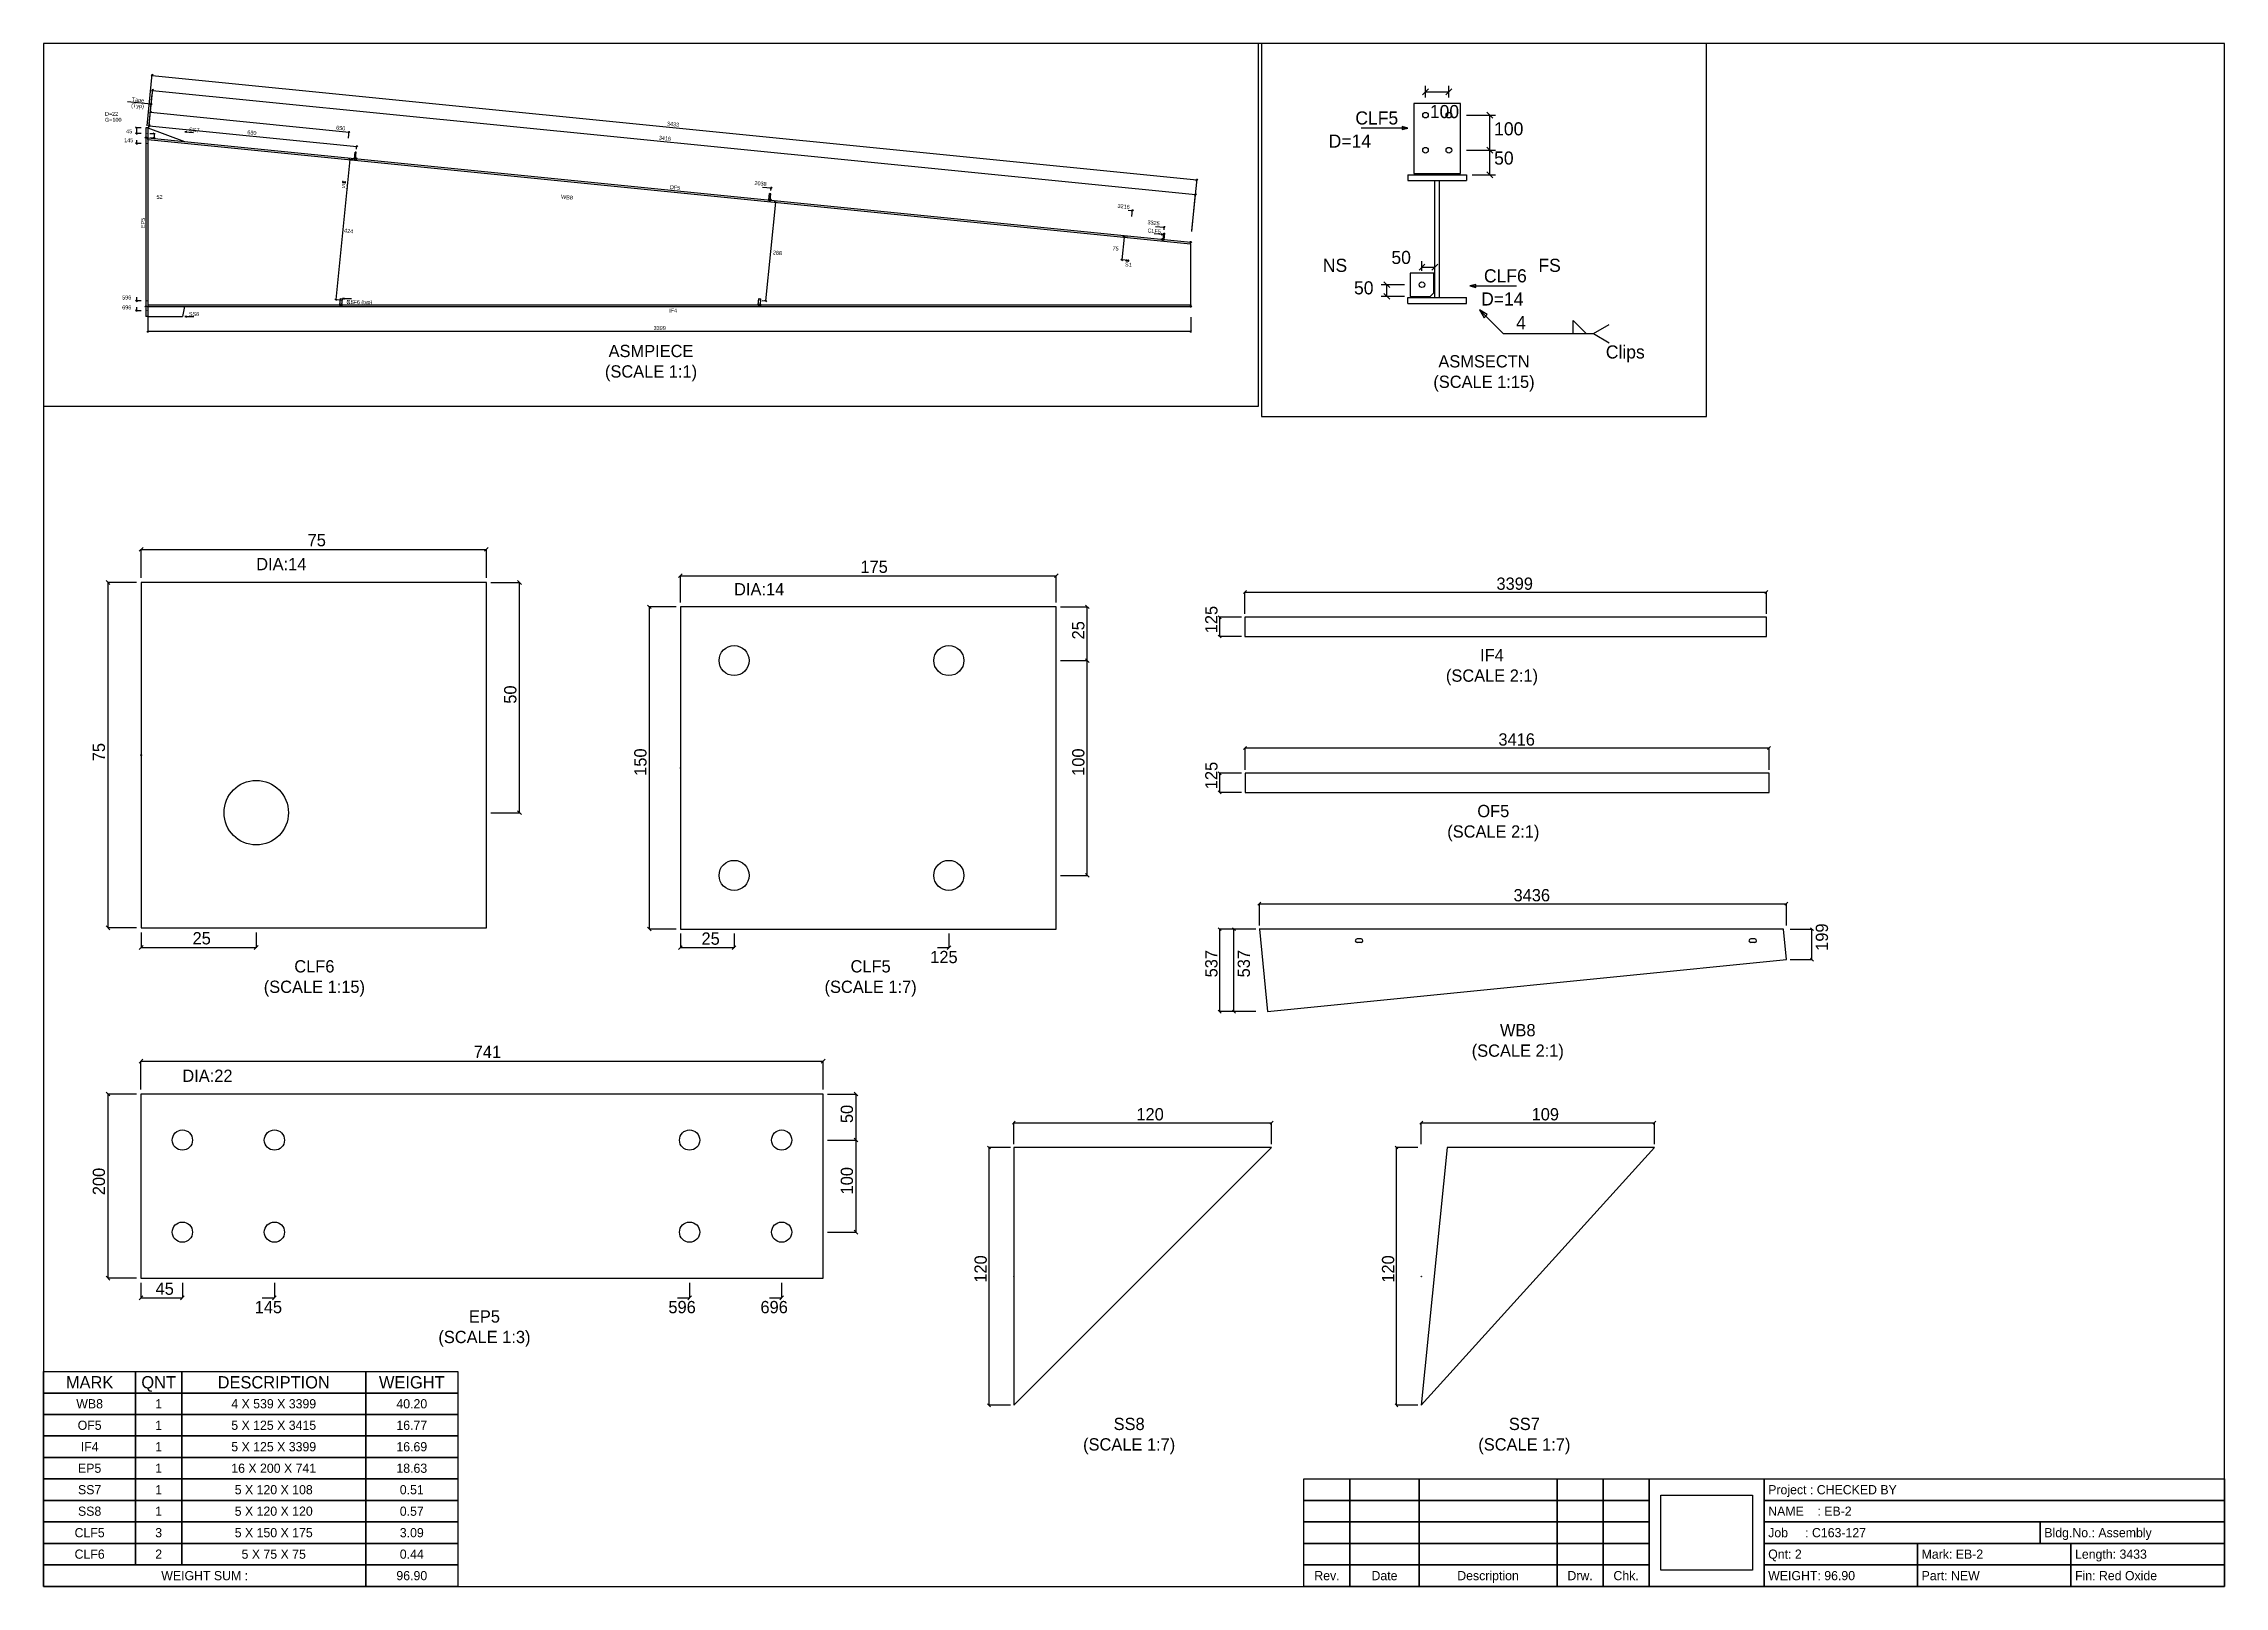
# Model space of a CAD drawing. Header units: metres. Extents: x 0 to 7108, y 0 to 5027.
import ezdxf
from ezdxf.enums import TextEntityAlignment as Align

# ---------------------------------------------------------------- set-up
doc = ezdxf.new("R2010")
doc.units = ezdxf.units.M
doc.linetypes.add('CONTIN', pattern=[0])
doc.linetypes.add('DASHED', pattern=[0])
for name, color, linetype in [('1', 7, 'CONTIN'), ('11', 7, 'CONTIN'), ('12', 2, 'CONTIN'), ('13', 2, 'CONTIN'), ('15', 6, 'CONTIN'), ('2', 7, 'CONTIN'), ('21', 7, 'CONTIN'), ('3', 1, 'CONTIN'), ('4', 1, 'CONTIN'), ('5', 7, 'CONTIN'), ('6', 4, 'CONTIN'), ('7', 3, 'DASHED'), ('9', 7, 'CONTIN')]:
    doc.layers.add(name, color=color, linetype=linetype)
doc.styles.add('SIMPLEX', font='txt')
picture_1 = doc.add_image_def('image1.png', size_in_pixel=(229, 276))

# ---------------------------------------------------------------- blocks, each defined once
blk = doc.blocks.new('PART_TABLE_BLOCK')
for points in [[(0, 700), (300, 700), (300, 630), (0, 630)], [(300, 700), (450, 700), (450, 630), (300, 630)], [(450, 700), (1050, 700), (1050, 630), (450, 630)], [(1050, 700), (1350, 700), (1350, 630), (1050, 630)], [(0, 630), (300, 630), (300, 560), (0, 560)], [(300, 630), (450, 630), (450, 560), (300, 560)], [(450, 630), (1050, 630), (1050, 560), (450, 560)], [(1050, 630), (1350, 630), (1350, 560), (1050, 560)], [(0, 560), (300, 560), (300, 490), (0, 490)], [(300, 560), (450, 560), (450, 490), (300, 490)], [(450, 560), (1050, 560), (1050, 490), (450, 490)], [(1050, 560), (1350, 560), (1350, 490), (1050, 490)], [(0, 490), (300, 490), (300, 420), (0, 420)], [(300, 490), (450, 490), (450, 420), (300, 420)], [(450, 490), (1050, 490), (1050, 420), (450, 420)], [(1050, 490), (1350, 490), (1350, 420), (1050, 420)], [(0, 420), (300, 420), (300, 350), (0, 350)], [(300, 420), (450, 420), (450, 350), (300, 350)], [(450, 420), (1050, 420), (1050, 350), (450, 350)], [(1050, 420), (1350, 420), (1350, 350), (1050, 350)], [(0, 350), (300, 350), (300, 280), (0, 280)], [(300, 350), (450, 350), (450, 280), (300, 280)], [(450, 350), (1050, 350), (1050, 280), (450, 280)], [(1050, 350), (1350, 350), (1350, 280), (1050, 280)], [(0, 280), (300, 280), (300, 210), (0, 210)], [(300, 280), (450, 280), (450, 210), (300, 210)], [(450, 280), (1050, 280), (1050, 210), (450, 210)], [(1050, 280), (1350, 280), (1350, 210), (1050, 210)], [(0, 210), (300, 210), (300, 140), (0, 140)], [(300, 210), (450, 210), (450, 140), (300, 140)], [(450, 210), (1050, 210), (1050, 140), (450, 140)], [(1050, 210), (1350, 210), (1350, 140), (1050, 140)], [(0, 140), (300, 140), (300, 70), (0, 70)], [(300, 140), (450, 140), (450, 70), (300, 70)], [(450, 140), (1050, 140), (1050, 70), (450, 70)], [(1050, 140), (1350, 140), (1350, 70), (1050, 70)], [(0, 70), (1050, 70), (1050, 0), (0, 0)], [(1050, 70), (1350, 70), (1350, 0), (1050, 0)]]:
    blk.add_lwpolyline(points, close=True)
for s, height, p in [('MARK', 40, (150, 665)), ('QNT', 40, (375, 665)), ('DESCRIPTION', 40, (750, 665)), ('WEIGHT', 40, (1200, 665)), ('WB8', 30, (150, 595)), ('1', 30, (375, 595)), ('4 X 539 X 3399', 30, (750, 595)), ('40.20', 30, (1200, 595)), ('OF5', 30, (150, 525)), ('1', 30, (375, 525)), ('5 X 125 X 3415', 30, (750, 525)), ('16.77', 30, (1200, 525)), ('IF4', 30, (150, 455)), ('1', 30, (375, 455)), ('5 X 125 X 3399', 30, (750, 455)), ('16.69', 30, (1200, 455)), ('EP5', 30, (150, 385)), ('1', 30, (375, 385)), ('16 X 200 X 741', 30, (750, 385)), ('18.63', 30, (1200, 385)), ('SS7', 30, (150, 315)), ('1', 30, (375, 315)), ('5 X 120 X 108', 30, (750, 315)), ('0.51', 30, (1200, 315)), ('SS8', 30, (150, 245)), ('1', 30, (375, 245)), ('5 X 120 X 120', 30, (750, 245)), ('0.57', 30, (1200, 245)), ('CLF5', 30, (150, 175)), ('3', 30, (375, 175)), ('5 X 150 X 175', 30, (750, 175)), ('3.09', 30, (1200, 175)), ('CLF6', 30, (150, 105)), ('2', 30, (375, 105)), ('5 X 75 X 75', 30, (750, 105)), ('0.44', 30, (1200, 105)), ('WEIGHT SUM :', 30, (525, 35)), ('96.90', 30, (1200, 35))]:
    blk.add_text(s, height=height).set_placement(p, align=Align.MIDDLE_CENTER)
blk = doc.blocks.new('Title_Block')
for points in [[(-3000, 350), (-2850, 350), (-2850, 280), (-3000, 280)], [(-2850, 350), (-2625, 350), (-2625, 280), (-2850, 280)], [(-2625, 350), (-2175, 350), (-2175, 280), (-2625, 280)], [(-2175, 350), (-2025, 350), (-2025, 280), (-2175, 280)], [(-2025, 350), (-1875, 350), (-1875, 280), (-2025, 280)], [(-1875, 350), (-1500, 350), (-1500, 0), (-1875, 0)], [(-1500, 350), (0, 350), (0, 280), (-1500, 280)], [(-3000, 280), (-2850, 280), (-2850, 210), (-3000, 210)], [(-2850, 280), (-2625, 280), (-2625, 210), (-2850, 210)], [(-2625, 280), (-2175, 280), (-2175, 210), (-2625, 210)], [(-2175, 280), (-2025, 280), (-2025, 210), (-2175, 210)], [(-2025, 280), (-1875, 280), (-1875, 210), (-2025, 210)], [(-1500, 280), (0, 280), (0, 210), (-1500, 210)], [(-3000, 210), (-2850, 210), (-2850, 140), (-3000, 140)], [(-2850, 210), (-2625, 210), (-2625, 140), (-2850, 140)], [(-2625, 210), (-2175, 210), (-2175, 140), (-2625, 140)], [(-2175, 210), (-2025, 210), (-2025, 140), (-2175, 140)], [(-2025, 210), (-1875, 210), (-1875, 140), (-2025, 140)], [(-1500, 210), (-600, 210), (-600, 140), (-1500, 140)], [(-600, 210), (0, 210), (0, 140), (-600, 140)], [(-3000, 140), (-2850, 140), (-2850, 70), (-3000, 70)], [(-2850, 140), (-2625, 140), (-2625, 70), (-2850, 70)], [(-2625, 140), (-2175, 140), (-2175, 70), (-2625, 70)], [(-2175, 140), (-2025, 140), (-2025, 70), (-2175, 70)], [(-2025, 140), (-1875, 140), (-1875, 70), (-2025, 70)], [(-1500, 140), (-1000, 140), (-1000, 70), (-1500, 70)], [(-1000, 140), (-500, 140), (-500, 70), (-1000, 70)], [(-500, 140), (0, 140), (0, 70), (-500, 70)], [(-3000, 70), (-2850, 70), (-2850, 0), (-3000, 0)], [(-2850, 70), (-2625, 70), (-2625, 0), (-2850, 0)], [(-2625, 70), (-2175, 70), (-2175, 0), (-2625, 0)], [(-2175, 70), (-2025, 70), (-2025, 0), (-2175, 0)], [(-2025, 70), (-1875, 70), (-1875, 0), (-2025, 0)], [(-1500, 70), (-1000, 70), (-1000, 0), (-1500, 0)], [(-1000, 70), (-500, 70), (-500, 0), (-1000, 0)], [(-500, 70), (0, 70), (0, 0), (-500, 0)]]:
    blk.add_lwpolyline(points, close=True)
for s, p in [(' Project : CHECKED BY', (-1498, 315)), (' NAME    : EB-2', (-1498, 245)), (' Job     : C163-127', (-1498, 175)), (' Bldg.No.: Assembly', (-598, 175)), (' Qnt: 2', (-1498, 105)), (' Mark: EB-2', (-998, 105)), (' Length: 3433', (-498, 105)), (' WEIGHT: 96.90', (-1498, 35)), (' Part: NEW', (-998, 35)), (' Fin: Red Oxide', (-498, 35))]:
    blk.add_text(s, height=30).set_placement(p, align=Align.MIDDLE_LEFT)
for s, p in [('Rev.', (-2925, 35)), ('Date', (-2737.5, 35)), ('Description', (-2400, 35)), ('Drw.', (-2100, 35)), ('Chk.', (-1950, 35))]:
    blk.add_text(s, height=30).set_placement(p, align=Align.MIDDLE_CENTER)
image = blk.add_image(picture_1, insert=(-1837.1, 52.5), size_in_units=(299.2, 245))
blk = doc.blocks.new('SLOTTD')
at = {"layer": '6'}
for p, q in [((-25.4, 12.7), (25.4, 12.7)), ((-25.4, -12.7), (25.4, -12.7))]:
    blk.add_line(p, q, dxfattribs=at)
for centre, start, end in [((-25.4, 0), 90, 270), ((25.4, 0), 270, 90)]:
    blk.add_arc(centre, 12.7, start, end, dxfattribs=at)
blk = doc.blocks.new('ARROW')
at = {"layer": '2'}
blk.add_line((-0.635, -0.635), (0.635, 0.635), dxfattribs=at)
blk = doc.blocks.new('FLGHOL')
at = {"layer": '6'}
blk.add_solid([(-6.35, 0), (6.35, 0), (-6.35, 25.4), (6.35, 25.4)], dxfattribs=at)
blk = doc.blocks.new('GRTCLPB')
at = {"layer": '13'}
for p, q in [((-12.7, 0), (-12.7, 152.4)), ((-12.7, 152.4), (12.7, 152.4)), ((-12.7, 0), (12.7, 0)), ((12.7, 0), (12.7, 152.4))]:
    blk.add_line(p, q, dxfattribs=at)
at = {"layer": '6'}
for points in [[(-12.7, 119.38), (12.7, 119.38), (-12.7, 134.62), (12.7, 134.62)], [(-12.7, 68.58), (12.7, 68.58), (-12.7, 83.82), (12.7, 83.82)]]:
    blk.add_solid(points, dxfattribs=at)
blk = doc.blocks.new('ARROWP')
for p, q in [((0, 0), (-1.27, 0.318)), ((-1.27, 0.318), (-1.27, -0.318)), ((-1.27, -0.318), (0, 0))]:
    blk.add_line(p, q)
blk = doc.blocks.new('BRCCLP')
at = {"layer": '1'}
blk.add_solid([(-12.7, 68.58), (12.7, 68.58), (-12.7, 83.82), (12.7, 83.82)], dxfattribs=at)
at = {"layer": '2'}
for p in [(-12.7, 101.6), (12.7, 0)]:
    blk.add_line(p, (12.7, 101.6), dxfattribs=at)
blk = doc.blocks.new('CIRCLE')
at = {"layer": '1'}
blk.add_circle((0, 0), 10.2, dxfattribs=at)
blk = doc.blocks.new('FLAT_ASMPIECE')
at = {"layer": '1'}
for p, q in [((339.336, 868.744), (339.852, 873.9)), ((339.336, 868.744), (339.336, 329.244)), ((339.336, 868.744), (3738.317, 528.846)), ((339.852, 873.9), (3738.833, 534.002)), ((3738.317, 528.846), (3738.833, 534.002)), ((3738.833, 329.244), (3738.833, 528.794)), ((339.336, 329.244), (339.336, 324.062)), ((339.336, 329.244), (3738.833, 329.244)), ((339.336, 324.062), (3738.833, 324.062)), ((966.179, 350.384), (964.065, 329.244)), ((2330.431, 350.384), (2328.317, 329.244)), ((3738.833, 329.244), (3738.833, 324.062))]:
    blk.add_line(p, q, dxfattribs=at)
at = {"layer": '12'}
for p, q in [((339.336, 906.815), (333.578, 906.815)), ((333.578, 906.815), (333.578, 291.173)), ((339.336, 906.815), (339.336, 291.173)), ((339.336, 291.173), (333.578, 291.173))]:
    blk.add_line(p, q, dxfattribs=at)
at = {"layer": '15'}
for centre in [(1016.967, 806.189), (2367.711, 671.114), (3648.803, 543.005), (969.273, 329.244), (2333.524, 329.244)]:
    blk.add_circle(centre, 3.869, dxfattribs=at)
at = {"layer": '2'}
for p, q in [((337.415, 912.891), (354.205, 1080.776)), ((353.861, 1077.339), (3759.115, 736.813)), ((343.289, 908.275), (355.664, 1032.024)), ((355.32, 1028.587), (3754.302, 688.689)), ((346.211, 937.494), (348.503, 960.41)), ((348.159, 956.973), (995.423, 892.246)), ((317.457, 906.815), (299.032, 906.815)), ((317.457, 887.469), (299.032, 887.469)), ((317.457, 855.226), (299.032, 855.226)), ((302.487, 906.815), (302.487, 887.469)), ((302.487, 866.742), (302.487, 855.226)), ((342.945, 904.838), (344.148, 916.869)), ((343.805, 913.431), (1020.921, 845.72)), ((346.245, 887.469), (363.518, 887.469)), ((346.761, 873.9), (364.034, 873.9)), ((360.064, 887.469), (360.579, 873.9)), ((993.475, 872.767), (995.767, 895.684)), ((998.119, 802.866), (952.487, 346.546)), ((1009.577, 801.72), (994.681, 803.209)), ((1020.061, 837.126), (1021.264, 849.157)), ((2343.019, 713.51), (2371.665, 710.645)), ((2370.805, 702.051), (2372.008, 714.083)), ((3742.67, 572.366), (3759.459, 740.251)), ((2385.529, 664.124), (2353.405, 342.879)), ((2374.071, 665.27), (2388.967, 663.781)), ((3546.701, 617.444), (3548.993, 640.361)), ((3742.27, 568.377), (3754.645, 692.126)), ((3534.899, 638.298), (3548.649, 636.923)), ((3624.111, 585.401), (3652.757, 582.536)), ((3651.897, 573.942), (3653.1, 585.974)), ((3521.493, 550.528), (3514.03, 475.9)), ((3532.951, 549.382), (3518.055, 550.872)), ((3525.488, 474.754), (3510.593, 476.244)), ((317.457, 342.762), (299.032, 342.762)), ((317.457, 310.518), (299.032, 310.518)), ((302.487, 354.277), (302.487, 342.762)), ((302.487, 322.034), (302.487, 310.518)), ((963.945, 345.4), (949.049, 346.89)), ((2341.946, 344.025), (2356.842, 342.536)), ((3738.833, 289.516), (3738.833, 240)), ((339.336, 243.454), (3738.833, 243.454))]:
    blk.add_line(p, q, dxfattribs=at)
at = {"layer": '3'}
for p, q in [((342.773, 903.119), (354.232, 1017.701)), ((350.794, 983.327), (273.795, 991.027)), ((460.402, 893.804), (489.048, 890.939)), ((3648.632, 558.646), (3619.986, 561.51)), ((339.336, 289.516), (339.336, 240)), ((460.488, 291.173), (489.276, 291.173)), ((974.268, 349.826), (1003.056, 349.826))]:
    blk.add_line(p, q, dxfattribs=at)
at = {"layer": '9'}
for p, q in [((339.336, 906.815), (459.256, 861.96)), ((339.336, 291.173), (452.669, 291.173)), ((459.336, 324.062), (452.669, 291.173))]:
    blk.add_line(p, q, dxfattribs=at)
at = {"layer": '1', "yscale": 0.136, "zscale": 0.136, "rotation": -5.7109999999999985}
for p, xscale in [((1015.249, 806.36), -0.136), ((2365.993, 671.286), -0.136), ((3650.522, 542.833), 0.136)]:
    blk.add_blockref('GRTCLPB', p, dxfattribs=dict(at, xscale=xscale))
at = {"layer": '15', "xscale": 0.227, "yscale": 0.227, "zscale": 0.227}
for p in [(333.578, 874.528), (3738.833, 534.002), (333.578, 324.062), (3738.833, 324.062)]:
    blk.add_blockref('CIRCLE', p, dxfattribs=at)
at = {"layer": '2', "xscale": 4.534, "yscale": 4.534, "zscale": 4.534}
for p, rotation in [((353.861, 1077.339), 174.289), ((355.32, 1028.587), 174.289), ((348.159, 956.973), 174.289), ((302.487, 906.815), 90), ((302.487, 887.469), -90), ((302.487, 855.226), -90), ((343.805, 913.431), 174.289), ((360.064, 887.469), 90), ((360.579, 873.9), -90), ((995.423, 892.246), -5.7109999999999985), ((998.119, 802.866), 84.289), ((1020.921, 845.72), -5.7109999999999985), ((2371.665, 710.645), -5.7109999999999985), ((3759.115, 736.813), -5.7109999999999985), ((2385.529, 664.124), 84.289), ((3548.649, 636.923), -5.7109999999999985), ((3754.302, 688.689), -5.7109999999999985), ((3652.757, 582.536), -5.7109999999999985), ((3521.493, 550.528), 84.289), ((3514.03, 475.9), -95.711), ((302.487, 342.762), -90), ((302.487, 310.518), -90), ((952.487, 346.546), -95.711), ((2353.405, 342.879), -95.711)]:
    blk.add_blockref('ARROW', p, dxfattribs=dict(at, rotation=rotation))
blk.add_blockref('ARROW', (3738.833, 243.454), dxfattribs=at)
at = {"layer": '3', "xscale": 4.534, "yscale": 4.534, "zscale": 4.534}
for name, p, rotation in [('ARROW', (350.794, 983.327), -5.7109999999999985), ('ARROWP', (460.402, 893.804), 174.289), ('ARROWP', (3648.632, 558.646), -5.7109999999999985), ('ARROWP', (460.488, 291.173), 180), ('ARROWP', (974.268, 349.826), 180), ('ARROW', (339.336, 243.454), 180)]:
    blk.add_blockref(name, p, dxfattribs=dict(at, rotation=rotation))
at = {"layer": '6'}
for name, p, xscale, yscale, zscale, rotation in [('FLGHOL', (333.578, 887.469), 0.204, 0.227, 0.227, -90), ('FLGHOL', (333.578, 855.226), 0.204, 0.227, 0.227, -90), ('SLOTTD', (979.138, 729.39), 0.136, 0.136, 0.136, -5.7109999999999985), ('SLOTTD', (3532.363, 474.067), 0.136, 0.136, 0.136, -5.7109999999999985), ('FLGHOL', (333.578, 342.762), 0.204, 0.227, 0.227, -90), ('FLGHOL', (333.578, 310.518), 0.204, 0.227, 0.227, -90)]:
    blk.add_blockref(name, p, dxfattribs=dict(at, xscale=xscale, yscale=yscale, zscale=zscale, rotation=rotation))
at = {"layer": '7', "xscale": 0.204, "yscale": 0.204, "zscale": 0.204, "rotation": -5.7109999999999985}
for p in [(969.273, 329.244), (2333.525, 329.244)]:
    blk.add_blockref('BRCCLP', p, dxfattribs=at)
at = {"insert": (1979.729, 140), "char_height": 40, "attachment_point": 5}
blk.add_mtext('ASMPIECE\\P(SCALE 1:1)', dxfattribs=at)
at = {"layer": '11', "style": 'SIMPLEX'}
for s, p in [('3433', (2031.248, 913.908)), ('680', (663.541, 885.778)), ('650', (953.073, 900.802)), ('3416', (2004.691, 867.97)), ('2038', (2316.482, 720.484)), ('3216', (3499.883, 646.12)), ('424', (978.725, 565.723)), ('3325', (3597.573, 592.375)), ('288', (2376.327, 494.175)), ('75', (3483.524, 507.997))]:
    blk.add_text(s, height=12.897, rotation=-5.711, dxfattribs=at).set_placement(p)
for s, p in [('145', (262.49, 859.525)), ('45', (268.938, 888.544)), ('52', (367.817, 674.965)), ('596', (256.041, 347.061)), ('696', (256.041, 314.818)), ('3399', (1988.284, 247.753))]:
    blk.add_text(s, height=12.897, dxfattribs=at).set_placement(p)
at = {"layer": '21', "style": 'SIMPLEX'}
for s, p in [('G=100', (200, 926.161)), ('D=22', (200, 945.507))]:
    blk.add_text(s, height=12.897, dxfattribs=at).set_placement(p)
at = {"layer": '3', "style": 'SIMPLEX'}
for s, rotation, p in [('Tape', -5.711, (286.949, 992.952)), ('(Typ)', -5.711, (285.024, 973.702)), ('SS7', -5.711, (473.449, 894.659)), ('S1', -5.711, (970.796, 710.782)), ('OF5', -5.711, (2039.672, 707.159)), ('WB8', -5.711, (1686.049, 675.745)), ('EP5', 90, (330.355, 579.648)), ('CLF5', -5.711, (3597.513, 565.918)), ('S1', -5.711, (3524.022, 455.459))]:
    blk.add_text(s, height=12.897, rotation=rotation, dxfattribs=at).set_placement(p)
for s, p in [('SS8', (473.385, 293.322)), ('CLF6 (typ)', (987.165, 331.975)), ('NS', (987.165, 332.629)), ('IF4', (2039.084, 304.716))]:
    blk.add_text(s, height=12.897, dxfattribs=at).set_placement(p)
blk = doc.blocks.new('FLAT_ASMSECTN')
at = {"layer": '1'}
for p, q in [((477.365, 787.11), (667.865, 787.11)), ((477.365, 787.11), (477.365, 768.06)), ((667.865, 787.11), (667.865, 768.06)), ((477.365, 768.06), (667.865, 768.06)), ((564.995, 387.06), (564.995, 768.06)), ((580.235, 387.06), (580.235, 768.06)), ((477.365, 368.01), (477.365, 387.06)), ((477.365, 387.06), (667.865, 387.06)), ((477.365, 368.01), (667.865, 368.01)), ((667.865, 368.01), (667.865, 387.06))]:
    blk.add_line(p, q, dxfattribs=at)
at = {"layer": '13'}
for p, q in [((648.815, 1019.52), (496.415, 1019.52)), ((496.415, 1019.52), (496.415, 790.92)), ((648.815, 790.92), (648.815, 1019.52)), ((496.415, 790.92), (648.815, 790.92)), ((561.185, 467.07), (484.985, 467.07)), ((484.985, 467.07), (484.985, 390.87)), ((561.185, 402.3), (561.185, 467.07)), ((484.985, 390.87), (549.755, 390.87)), ((561.185, 402.3), (549.755, 390.87))]:
    blk.add_line(p, q, dxfattribs=at)
at = {"layer": '3'}
for p, q in [((534.515, 1038.57), (534.515, 1076.67)), ((610.715, 1038.57), (610.715, 1076.67)), ((534.515, 1057.62), (610.715, 1057.62)), ((477.365, 939.51), (324.965, 939.51)), ((667.865, 981.42), (763.115, 981.42)), ((744.065, 787.11), (744.065, 981.42)), ((667.865, 867.12), (763.115, 867.12)), ((686.915, 787.11), (763.115, 787.11)), ((523.085, 474.69), (523.085, 505.17)), ((564.995, 486.12), (564.995, 505.17)), ((465.935, 428.97), (389.735, 428.97)), ((408.785, 390.87), (408.785, 428.97)), ((523.085, 486.12), (564.995, 486.12)), ((465.935, 390.87), (389.735, 390.87)), ((679.295, 425.16), (831.695, 425.16))]:
    blk.add_line(p, q, dxfattribs=at)
at = {"layer": '4'}
for p, q in [((710.54, 346.68), (787.34, 269.865)), ((1015.64, 312.54), (1058.315, 269.865)), ((1015.64, 269.865), (1015.64, 312.54)), ((1081.79, 269.865), (1132.985, 299.73)), ((787.34, 269.865), (1068.98, 269.865)), ((1068.98, 269.865), (1081.79, 269.865)), ((1081.79, 269.865), (1132.985, 240))]:
    blk.add_line(p, q, dxfattribs=at)
at = {"layer": '1', "xscale": 15, "yscale": 15, "zscale": 15}
for p, rotation in [((534.515, 1057.62), 180), ((744.065, 981.42), 90), ((744.065, 867.12), -90.00000000000001), ((744.065, 867.12), 90), ((744.065, 787.11), -90.00000000000001), ((408.785, 428.97), -90.00000000000001), ((564.995, 486.12), 180), ((408.785, 390.87), 90)]:
    blk.add_blockref('ARROW', p, dxfattribs=dict(at, rotation=rotation))
at = {"layer": '1'}
for name, p, xscale, yscale, zscale in [('ARROW', (610.715, 1057.62), 15, 15, 15), ('CIRCLE', (534.515, 981.42), 0.8999999999999999, 0.8999999999999999, 0.8999999999999999), ('CIRCLE', (610.715, 981.42), 0.8999999999999999, 0.8999999999999999, 0.8999999999999999), ('CIRCLE', (534.515, 867.12), 0.8999999999999999, 0.8999999999999999, 0.8999999999999999), ('CIRCLE', (610.715, 867.12), 0.8999999999999999, 0.8999999999999999, 0.8999999999999999), ('ARROW', (523.085, 486.12), 15, 15, 15), ('CIRCLE', (523.085, 428.97), 0.8999999999999999, 0.8999999999999999, 0.8999999999999999)]:
    blk.add_blockref(name, p, dxfattribs=dict(at, xscale=xscale, yscale=yscale, zscale=zscale))
at = {"layer": '3', "xscale": 15, "yscale": 15, "zscale": 15}
blk.add_blockref('ARROWP', (477.365, 939.51), dxfattribs=at)
at = {"layer": '3', "xscale": 15, "yscale": 15, "zscale": 15, "rotation": 180}
blk.add_blockref('ARROWP', (679.295, 425.16), dxfattribs=at)
at = {"layer": '4', "xscale": 22.5, "yscale": 22.5, "zscale": 22.5, "rotation": 135}
blk.add_blockref('ARROWP', (710.54, 346.68), dxfattribs=at)
at = {"insert": (725.172, 140), "char_height": 40, "attachment_point": 5}
blk.add_mtext('ASMSECTN\\P(SCALE 1:15)', dxfattribs=at)
at = {"layer": '1', "style": 'SIMPLEX'}
for s, p in [('CLF5', (305.915, 950.94)), ('CLF6', (725.015, 436.59))]:
    blk.add_text(s, height=42.675, dxfattribs=at).set_placement(p)
at = {"layer": '21', "style": 'SIMPLEX'}
for p in [(219.05, 875.505), (715.865, 361.155)]:
    blk.add_text('D=14', height=42.675, dxfattribs=at).set_placement(p)
at = {"layer": '3', "style": 'SIMPLEX'}
for s, p in [('100', (548.735, 971.84)), ('100', (758.285, 915.63)), ('50', (758.285, 820.38)), ('NS', (200, 470.88)), ('50', (423.515, 496.53)), ('FS', (902.555, 470.88)), ('50', (301.595, 397.47))]:
    blk.add_text(s, height=42.675, dxfattribs=at).set_placement(p)
at = {"layer": '4', "style": 'SIMPLEX'}
blk.add_text('Clips', height=42.675, dxfattribs=at).set_placement((1122.32, 188.535))
at = {"layer": '5', "style": 'SIMPLEX'}
blk.add_text('4', height=42.675, dxfattribs=at).set_placement((830.015, 284.085))
blk = doc.blocks.new('EP5')
at = {"layer": '3', "linetype": 'CONTINUOUS'}
for p, q in [((317.194778, 904.23084), (317.194778, 304.23084)), ((2540.569778, 904.23084), (317.194778, 904.23084)), ((2540.569778, 304.23084), (2540.569778, 904.23084)), ((317.194778, 304.23084), (2540.569778, 304.23084))]:
    blk.add_line(p, q, dxfattribs=at)
at = {"layer": '4', "linetype": 'CONTINUOUS'}
for centre in [(452.194778, 754.23084), (752.194778, 754.23084), (2105.569778, 754.23084), (2405.569778, 754.23084), (452.194778, 454.23084), (752.194778, 454.23084), (2105.569778, 454.23084), (2405.569778, 454.23084)]:
    blk.add_circle(centre, 33, dxfattribs=at)
at = {"layer": '5', "linetype": 'CONTINUOUS'}
for p, q in [((316.894778, 604.23084), (317.494778, 604.23084)), ((317.194778, 603.93084), (317.194778, 604.530834))]:
    blk.add_line(p, q, dxfattribs=at)
blk.add_circle((317.194778, 604.23084), 0.3, dxfattribs=at)
at = {"layer": '6', "linetype": 'CONTINUOUS'}
for p, q in [((317.194778, 919.053339), (317.194778, 1011.693975)), ((317.194778, 1011.543978), (2540.569778, 1011.543978)), ((2540.569778, 919.053339), (2540.569778, 1011.693975)), ((302.372324, 904.23084), (209.731688, 904.230849)), ((209.88164, 304.23084), (209.881688, 904.230849)), ((2555.392358, 904.23084), (2648.032898, 904.230831)), ((2647.882958, 754.230828), (2647.882958, 904.230831)), ((2555.392358, 754.23084), (2648.032898, 754.230828)), ((2555.392358, 754.23084), (2648.032898, 754.230828)), ((2647.882958, 454.23084), (2647.882958, 754.230828)), ((2555.392358, 454.23084), (2648.032898, 454.23084)), ((302.372279, 304.23084), (209.731643, 304.23084)), ((317.194778, 289.40835), (317.194778, 240)), ((452.194778, 289.40835), (452.194778, 240)), ((752.194778, 289.40835), (752.194778, 240)), ((2105.569778, 289.40835), (2105.569778, 240)), ((2405.569778, 289.40835), (2405.569778, 240)), ((317.194778, 240.15), (452.194778, 240.15)), ((712.668128, 240.15), (752.194778, 240.15)), ((2066.043158, 240.15), (2105.569778, 240.15)), ((2366.043158, 240.15), (2405.569778, 240.15))]:
    blk.add_line(p, q, dxfattribs=at)
at = {"layer": '6', "xscale": 9.881667, "yscale": 9.881667, "zscale": 3.293889}
for p, rotation in [((317.194778, 1011.543978), 180), ((209.881688, 904.230849), 90), ((2647.882958, 904.230831), 90), ((2647.882958, 754.230828), -90.00000000000001), ((2647.882958, 754.230828), 90), ((2647.882958, 454.23084), -90.00000000000001), ((209.88164, 304.23084), -90.00000000000001), ((317.194778, 240.15), 180)]:
    blk.add_blockref('ARROW', p, dxfattribs=dict(at, rotation=rotation))
for p in [(2540.569778, 1011.543978), (452.194778, 240.15), (752.194778, 240.15), (2105.569778, 240.15), (2405.569778, 240.15)]:
    blk.add_blockref('ARROW', p, dxfattribs=at)
at = {"insert": (1436.788244, 140), "char_height": 40, "attachment_point": 5}
blk.add_mtext('EP5\\P(SCALE 1:3)', dxfattribs=at)
at = {"layer": '5'}
blk.add_text('ZERO', height=0.045, dxfattribs=at).set_placement((317.194778, 404.23084))
at = {"layer": '6'}
for s, p in [('741', (1401.707678, 1021.425642)), ('DIA:22', (452.194778, 943.757505)), ('45', (364.931444, 250.03167)), ('145', (687.963938, 190.03167)), ('596', (2036.398028, 190.03167)), ('696', (2336.398028, 190.03167))]:
    blk.add_text(s, height=40, dxfattribs=at).set_placement(p)
for s, p in [('50', (2638.001288, 809.467494)), ('200', (200, 574.58583)), ('100', (2638.001288, 577.05624))]:
    blk.add_text(s, height=40, rotation=90, dxfattribs=at).set_placement(p)
blk = doc.blocks.new('CLF6')
at = {"layer": '3', "linetype": 'CONTINUOUS'}
for p, q in [((317.99996, 1430.00004), (317.99996, 305.00004)), ((1442.99996, 1430.00004), (317.99996, 1430.00004)), ((1442.99996, 305.00004), (1442.99996, 1430.00004)), ((317.99996, 305.00004), (1442.99996, 305.00004))]:
    blk.add_line(p, q, dxfattribs=at)
at = {"layer": '4', "linetype": 'CONTINUOUS'}
blk.add_circle((692.99996, 680.00004), 105, dxfattribs=at)
at = {"layer": '5', "linetype": 'CONTINUOUS'}
for p, q in [((316.49996, 867.50004), (319.49996, 867.50004)), ((317.99996, 866.00007), (317.99996, 869.00001))]:
    blk.add_line(p, q, dxfattribs=at)
blk.add_circle((317.99996, 867.50004), 1.5, dxfattribs=at)
at = {"layer": '6', "linetype": 'CONTINUOUS'}
for p, q in [((317.99996, 1445.00004), (317.99996, 1538.75004)), ((317.99996, 1538.00004), (1442.99996, 1538.00004)), ((1442.99996, 1445.00004), (1442.99996, 1538.75004)), ((303.00005, 1430.00004), (209.250035, 1430.000055)), ((209.99996, 305.00004), (210.000035, 1430.000055)), ((1457.99996, 1430.00004), (1551.74996, 1430.000025)), ((1550.999915, 680.00004), (1550.999915, 1430.000025)), ((1457.99996, 680.00004), (1551.74996, 680.00004)), ((302.99996, 305.00004), (209.24996, 305.00004)), ((317.99996, 290.00004), (317.99996, 240)), ((692.99996, 290.00004), (692.99996, 240)), ((317.99996, 240.750045), (692.99996, 240.750045))]:
    blk.add_line(p, q, dxfattribs=at)
at = {"layer": '6', "xscale": 10.000005, "yscale": 10.000005, "zscale": 0.666667}
for p, rotation in [((317.99996, 1538.00004), 180), ((210.000035, 1430.000055), 90), ((1550.999915, 1430.000025), 90), ((1550.999915, 680.00004), -90.00000000000001), ((209.99996, 305.00004), -90.00000000000001), ((317.99996, 240.750045), 180)]:
    blk.add_blockref('ARROW', p, dxfattribs=dict(at, rotation=rotation))
for p in [(1442.99996, 1538.00004), (692.99996, 240.750045)]:
    blk.add_blockref('ARROW', p, dxfattribs=at)
at = {"insert": (882.496977, 140), "char_height": 40, "attachment_point": 5}
blk.add_mtext('CLF6\\P(SCALE 1:15)', dxfattribs=at)
at = {"layer": '5'}
blk.add_text('ZERO', height=0.225, dxfattribs=at).set_placement((317.99996, 667.50004))
at = {"layer": '6'}
for s, p in [('75', (860.49998, 1548.000045)), ('DIA:14', (692.99996, 1470.000045)), ('25', (485.499965, 250.750005))]:
    blk.add_text(s, height=40, dxfattribs=at).set_placement(p)
for s, p in [('50', (1540.999955, 1035.00003)), ('75', (200, 847.50006))]:
    blk.add_text(s, height=40, rotation=90, dxfattribs=at).set_placement(p)
blk = doc.blocks.new('CLF5')
at = {"layer": '3', "linetype": 'CONTINUOUS'}
for p, q in [((310.483296, 1350.66669), (310.483296, 300.66669)), ((1535.483296, 1350.66669), (310.483296, 1350.66669)), ((1535.483296, 300.66669), (1535.483296, 1350.66669)), ((310.483296, 300.66669), (1535.483296, 300.66669))]:
    blk.add_line(p, q, dxfattribs=at)
at = {"layer": '4', "linetype": 'CONTINUOUS'}
for centre in [(485.483296, 1175.66669), (1185.483296, 1175.66669), (485.483296, 475.66669), (1185.483296, 475.66669)]:
    blk.add_circle(centre, 49, dxfattribs=at)
at = {"layer": '5', "linetype": 'CONTINUOUS'}
for p, q in [((309.783296, 825.66669), (311.183296, 825.66669)), ((310.483296, 824.966704), (310.483296, 826.366676))]:
    blk.add_line(p, q, dxfattribs=at)
blk.add_circle((310.483296, 825.66669), 0.7, dxfattribs=at)
at = {"layer": '6', "linetype": 'CONTINUOUS'}
for p, q in [((310.483296, 1364.66669), (310.483296, 1452.166697)), ((310.483296, 1451.816697), (1535.483296, 1451.816697)), ((1535.483296, 1364.66669), (1535.483296, 1452.166697)), ((296.483373, 1350.66669), (208.983366, 1350.666697)), ((209.333289, 300.66669), (209.333373, 1350.666697)), ((1549.483296, 1350.66669), (1636.983296, 1350.666683)), ((1636.633296, 1175.66669), (1636.633296, 1350.666683)), ((1549.483296, 1175.66669), (1636.983296, 1175.66669)), ((1549.483296, 1175.66669), (1636.983296, 1175.66669)), ((1636.633296, 475.66669), (1636.633296, 1175.66669)), ((1549.483296, 475.66669), (1636.983296, 475.66669)), ((296.483296, 300.66669), (208.983289, 300.66669)), ((310.483296, 286.66669), (310.483296, 240)), ((485.483296, 286.66669), (485.483296, 240)), ((1185.483296, 286.66669), (1185.483296, 240)), ((310.483296, 240.35), (485.483296, 240.35)), ((1148.149916, 240.35), (1185.483296, 240.35))]:
    blk.add_line(p, q, dxfattribs=at)
at = {"layer": '6', "xscale": 9.333331000000001, "yscale": 9.333331000000001, "zscale": 1.333333}
for p, rotation in [((310.483296, 1451.816697), 180), ((209.333373, 1350.666697), 90), ((1636.633296, 1350.666683), 90), ((1636.633296, 1175.66669), -90.00000000000001), ((1636.633296, 1175.66669), 90), ((1636.633296, 475.66669), -90.00000000000001), ((209.333289, 300.66669), -90.00000000000001), ((310.483296, 240.35), 180)]:
    blk.add_blockref('ARROW', p, dxfattribs=dict(at, rotation=rotation))
for p in [(1535.483296, 1451.816697), (485.483296, 240.35), (1185.483296, 240.35)]:
    blk.add_blockref('ARROW', p, dxfattribs=at)
at = {"insert": (930.452093, 140), "char_height": 40, "attachment_point": 5}
blk.add_mtext('CLF5\\P(SCALE 1:7)', dxfattribs=at)
at = {"layer": '5'}
blk.add_text('ZERO', height=0.105, dxfattribs=at).set_placement((310.483296, 625.66669))
at = {"layer": '6'}
for s, p in [('175', (897.316648, 1461.150028)), ('DIA:14', (485.483296, 1388.000021)), ('25', (379.316634, 249.68331)), ('125', (1124.816676, 189.68331))]:
    blk.add_text(s, height=40, dxfattribs=at).set_placement(p)
for s, p in [('25', (1627.299986, 1244.500028)), ('150', (200, 800.000042)), ('100', (1627.299986, 799.999986))]:
    blk.add_text(s, height=40, rotation=90, dxfattribs=at).set_placement(p)
blk = doc.blocks.new('SS8')
at = {"layer": '3', "linetype": 'CONTINUOUS'}
for p, q in [((288.316634, 1080), (288.316634, 240)), ((288.316634, 240), (1128.316634, 1080)), ((1128.316634, 1080), (288.316634, 1080))]:
    blk.add_line(p, q, dxfattribs=at)
at = {"layer": '5', "linetype": 'CONTINUOUS'}
for p, q in [((287.616634, 660), (289.016634, 660)), ((288.316634, 659.300014), (288.316634, 660.699986))]:
    blk.add_line(p, q, dxfattribs=at)
blk.add_circle((288.316634, 660), 0.7, dxfattribs=at)
at = {"layer": '6', "linetype": 'CONTINUOUS'}
for p, q in [((288.316634, 1091.2), (288.316634, 1161.2)), ((288.316634, 1160.85), (1128.316634, 1160.85)), ((1128.316634, 1091.2), (1128.316634, 1161.2)), ((277.116697, 1080), (207.116697, 1080.000007)), ((207.466634, 240), (207.466697, 1080.000007)), ((277.116634, 240), (207.116634, 240))]:
    blk.add_line(p, q, dxfattribs=at)
at = {"layer": '6', "xscale": 7.4666690000000004, "yscale": 7.4666690000000004, "zscale": 1.066667}
for p, rotation in [((288.316634, 1160.85), 180), ((207.466697, 1080.000007), 90), ((207.466634, 240), -90.00000000000001)]:
    blk.add_blockref('ARROW', p, dxfattribs=dict(at, rotation=rotation))
blk.add_blockref('ARROW', (1128.316634, 1160.85), dxfattribs=at)
at = {"insert": (664.158317, 140), "char_height": 40, "attachment_point": 5}
blk.add_mtext('SS8\\P(SCALE 1:7)', dxfattribs=at)
at = {"layer": '5'}
blk.add_text('ZERO', height=0.105, dxfattribs=at).set_placement((288.316634, 460))
at = {"layer": '6'}
blk.add_text('120', height=40, dxfattribs=at).set_placement((687.783296, 1168.316669))
blk.add_text('120', height=40, rotation=90, dxfattribs=at).set_placement((200, 639.466662))
blk = doc.blocks.new('WB8')
at = {"layer": '3', "linetype": 'CONTINUOUS'}
for p, q in [((336.5, 508.4), (363.3, 240)), ((2044.7, 508.4), (336.5, 508.4)), ((2054.6, 409.1), (2044.7, 508.4)), ((363.3, 240), (2054.6, 409.1))]:
    blk.add_line(p, q, dxfattribs=at)
at = {"layer": '4', "linetype": 'CONTINUOUS'}
for p, q in [((668.2, 476.9), (655.2, 476.9)), ((668.2, 464.9), (655.2, 464.9)), ((1951.2, 476.9), (1938.2, 476.9)), ((1951.2, 464.9), (1938.2, 464.9))]:
    blk.add_line(p, q, dxfattribs=at)
for centre, start, end in [((655.2, 470.9), 90, -90), ((668.2, 470.9), -90, 90), ((1938.2, 470.9), 90, -90), ((1951.2, 470.9), -90, 90)]:
    blk.add_arc(centre, 6, start, end, dxfattribs=at)
at = {"layer": '5', "linetype": 'CONTINUOUS'}
for p, q in [((336.4, 508.4), (336.5, 508.4)), ((336.5, 508.4), (336.5, 508.5))]:
    blk.add_line(p, q, dxfattribs=at)
blk.add_circle((336.5, 508.4), 0.05, dxfattribs=at)
at = {"layer": '6', "linetype": 'CONTINUOUS'}
for p, q in [((336.5, 519.9), (336.5, 591.5)), ((336.5, 591.4), (2054.6, 591.4)), ((2054.6, 519.9), (2054.6, 591.5)), ((325, 508.4), (207.6, 508.4)), ((207.6, 240), (207.6, 508.4)), ((325, 508.4), (253.4, 508.4)), ((253.5, 240), (253.5, 508.4)), ((2066.1, 508.4), (2137.7, 508.4)), ((2137.6, 409.1), (2137.6, 508.4)), ((2066.1, 409.1), (2137.7, 409.1)), ((325, 240), (207.6, 240)), ((325, 240), (253.4, 240))]:
    blk.add_line(p, q, dxfattribs=at)
at = {"layer": '6', "xscale": 7.6362405, "yscale": 7.6362405, "zscale": 15.272481}
for p, rotation in [((336.5, 591.4), 180), ((207.6, 508.4), 90), ((253.5, 508.4), 90), ((2137.6, 508.4), 90), ((2137.6, 409.1), -90.00000000000001), ((207.6, 240), -90.00000000000001), ((253.5, 240), -90.00000000000001)]:
    blk.add_blockref('ARROW', p, dxfattribs=dict(at, rotation=rotation))
blk.add_blockref('ARROW', (2054.6, 591.4), dxfattribs=at)
at = {"insert": (1178.8, 140), "char_height": 40, "attachment_point": 5}
blk.add_mtext('WB8\\P(SCALE 2:1)', dxfattribs=at)
at = {"layer": '5'}
blk.add_text('ZERO', height=0.0075, dxfattribs=at).set_placement((336.5, 308.4))
at = {"layer": '6'}
blk.add_text('3436', height=40, dxfattribs=at).set_placement((1165, 599.1))
for s, p in [('199', (2190, 437.8)), ('537', (200, 351.3)), ('537', (305.8, 351.3))]:
    blk.add_text(s, height=40, rotation=90, dxfattribs=at).set_placement(p)
blk = doc.blocks.new('SS7')
at = {"layer": '3', "linetype": 'CONTINUOUS'}
for p, q in [((372.316634, 1080), (288.316634, 240)), ((288.316634, 240), (1048.516634, 1080)), ((1048.516634, 1080), (372.316634, 1080))]:
    blk.add_line(p, q, dxfattribs=at)
at = {"layer": '5', "linetype": 'CONTINUOUS'}
for p, q in [((287.616634, 660), (289.016634, 660)), ((288.316634, 659.300014), (288.316634, 660.699986))]:
    blk.add_line(p, q, dxfattribs=at)
blk.add_circle((288.316634, 660), 0.7, dxfattribs=at)
at = {"layer": '6', "linetype": 'CONTINUOUS'}
for p, q in [((288.316634, 1091.2), (288.316634, 1161.2)), ((288.316634, 1160.85), (1048.516634, 1160.85)), ((1048.516634, 1091.2), (1048.516634, 1161.2)), ((277.116697, 1080), (207.116697, 1080.000007)), ((207.466634, 240), (207.466697, 1080.000007)), ((277.116634, 240), (207.116634, 240))]:
    blk.add_line(p, q, dxfattribs=at)
at = {"layer": '6', "xscale": 7.4666690000000004, "yscale": 7.4666690000000004, "zscale": 1.066667}
for p, rotation in [((288.316634, 1160.85), 180), ((207.466697, 1080.000007), 90), ((207.466634, 240), -90.00000000000001)]:
    blk.add_blockref('ARROW', p, dxfattribs=dict(at, rotation=rotation))
blk.add_blockref('ARROW', (1048.516634, 1160.85), dxfattribs=at)
at = {"insert": (624.258317, 140), "char_height": 40, "attachment_point": 5}
blk.add_mtext('SS7\\P(SCALE 1:7)', dxfattribs=at)
at = {"layer": '5'}
blk.add_text('ZERO', height=0.105, dxfattribs=at).set_placement((288.316634, 460))
at = {"layer": '6'}
blk.add_text('109', height=40, dxfattribs=at).set_placement((647.883289, 1168.316669))
blk.add_text('120', height=40, rotation=90, dxfattribs=at).set_placement((200, 639.466662))
blk = doc.blocks.new('OF5')
at = {"layer": '3', "linetype": 'CONTINUOUS'}
for p, q in [((290.11817, 302.5), (290.11817, 240)), ((1998.09412, 302.5), (290.11817, 302.5)), ((1998.09412, 240), (1998.09412, 302.5)), ((290.11817, 240), (1998.09412, 240))]:
    blk.add_line(p, q, dxfattribs=at)
at = {"layer": '5', "linetype": 'CONTINUOUS'}
for p, q in [((290.06817, 271.25), (290.16817, 271.25)), ((290.11817, 271.200001), (290.11817, 271.299999))]:
    blk.add_line(p, q, dxfattribs=at)
blk.add_circle((290.11817, 271.25), 0.05, dxfattribs=at)
at = {"layer": '6', "linetype": 'CONTINUOUS'}
for p, q in [((290.11817, 313.886506), (290.11817, 385.05217)), ((290.11817, 385.02717), (1998.09412, 385.02717)), ((1998.09412, 313.886506), (1998.09412, 385.05217)), ((278.731669, 302.500001), (207.566, 302.500006)), ((207.591, 240.000005), (207.591, 302.500006)), ((278.731664, 240), (207.566, 240.000005))]:
    blk.add_line(p, q, dxfattribs=at)
at = {"layer": '6', "xscale": 7.591004, "yscale": 7.591004, "zscale": 15.182008}
for p, rotation in [((290.11817, 385.02717), 180), ((207.591, 302.500006), 90), ((207.591, 240.000005), -90.00000000000001)]:
    blk.add_blockref('ARROW', p, dxfattribs=dict(at, rotation=rotation))
blk.add_blockref('ARROW', (1998.09412, 385.02717), dxfattribs=at)
at = {"insert": (1099.04706, 140), "char_height": 40, "attachment_point": 5}
blk.add_mtext('OF5\\P(SCALE 2:1)', dxfattribs=at)
at = {"layer": '5'}
blk.add_text('ZERO', height=0.0075, dxfattribs=at).set_placement((290.11817, 231.25))
at = {"layer": '6'}
blk.add_text('3416', height=40, dxfattribs=at).set_placement((1115.63992, 392.61817))
blk.add_text('125', height=40, rotation=90, dxfattribs=at).set_placement((200, 250.37474))
blk = doc.blocks.new('IF4')
at = {"layer": '3', "linetype": 'CONTINUOUS'}
for p, q in [((289.7, 302.5), (289.7, 240)), ((1989.4, 302.5), (289.7, 302.5)), ((1989.4, 240), (1989.4, 302.5)), ((289.7, 240), (1989.4, 240))]:
    blk.add_line(p, q, dxfattribs=at)
at = {"layer": '5', "linetype": 'CONTINUOUS'}
for p, q in [((289.6, 271.2), (289.7, 271.2)), ((289.7, 271.2), (289.7, 271.3))]:
    blk.add_line(p, q, dxfattribs=at)
blk.add_circle((289.7, 271.2), 0.05, dxfattribs=at)
at = {"layer": '6', "linetype": 'CONTINUOUS'}
for p, q in [((289.7, 313.8), (289.7, 384.7)), ((289.7, 384.6), (1989.4, 384.6)), ((1989.4, 313.8), (1989.4, 384.7)), ((278.4, 302.5), (207.5, 302.5)), ((207.6, 240), (207.6, 302.5)), ((278.4, 240), (207.5, 240))]:
    blk.add_line(p, q, dxfattribs=at)
at = {"layer": '6', "xscale": 7.5544395, "yscale": 7.5544395, "zscale": 15.108879}
for p, rotation in [((289.7, 384.6), 180), ((207.6, 302.5), 90), ((207.6, 240), -90.00000000000001)]:
    blk.add_blockref('ARROW', p, dxfattribs=dict(at, rotation=rotation))
blk.add_blockref('ARROW', (1989.4, 384.6), dxfattribs=at)
at = {"insert": (1094.7, 140), "char_height": 40, "attachment_point": 5}
blk.add_mtext('IF4\\P(SCALE 2:1)', dxfattribs=at)
at = {"layer": '5'}
blk.add_text('ZERO', height=0.0075, dxfattribs=at).set_placement((289.7, 231.2))
at = {"layer": '6'}
blk.add_text('3399', height=40, dxfattribs=at).set_placement((1109.3, 392.2))
blk.add_text('125', height=40, rotation=90, dxfattribs=at).set_placement((200, 250.5))

msp = doc.modelspace()

# ---------------------------------------------------------------- linework, layer by layer
msp.add_lwpolyline([(0, 0), (7107.9, 0), (7107.9, 5026.8), (0, 5026.8)], close=True)
for points in [[(0, 3846), (3959.5, 3846), (3959.5, 5026.8), (0, 5026.8), (0, 3846)], [(3969.5, 3812.3), (5419.8, 3812.3), (5419.8, 5026.8), (3969.5, 5026.8), (3969.5, 3812.3)]]:
    msp.add_lwpolyline(points)

# ---------------------------------------------------------------- block references
for name, p in [('FLAT_ASMPIECE', (0, 3846)), ('FLAT_ASMSECTN', (3969.5, 3812.3)), ('CLF6', (0, 1841)), ('CLF5', (1765, 1841)), ('IF4', (3626, 2855)), ('OF5', (3626, 2347)), ('WB8', (3626, 1633)), ('EP5', (0, 700)), ('SS8', (2874, 350)), ('SS7', (4202, 350)), ('PART_TABLE_BLOCK', (0, 0)), ('Title_Block', (7107.9, 0))]:
    msp.add_blockref(name, p)

doc.saveas('drawing.dxf')
